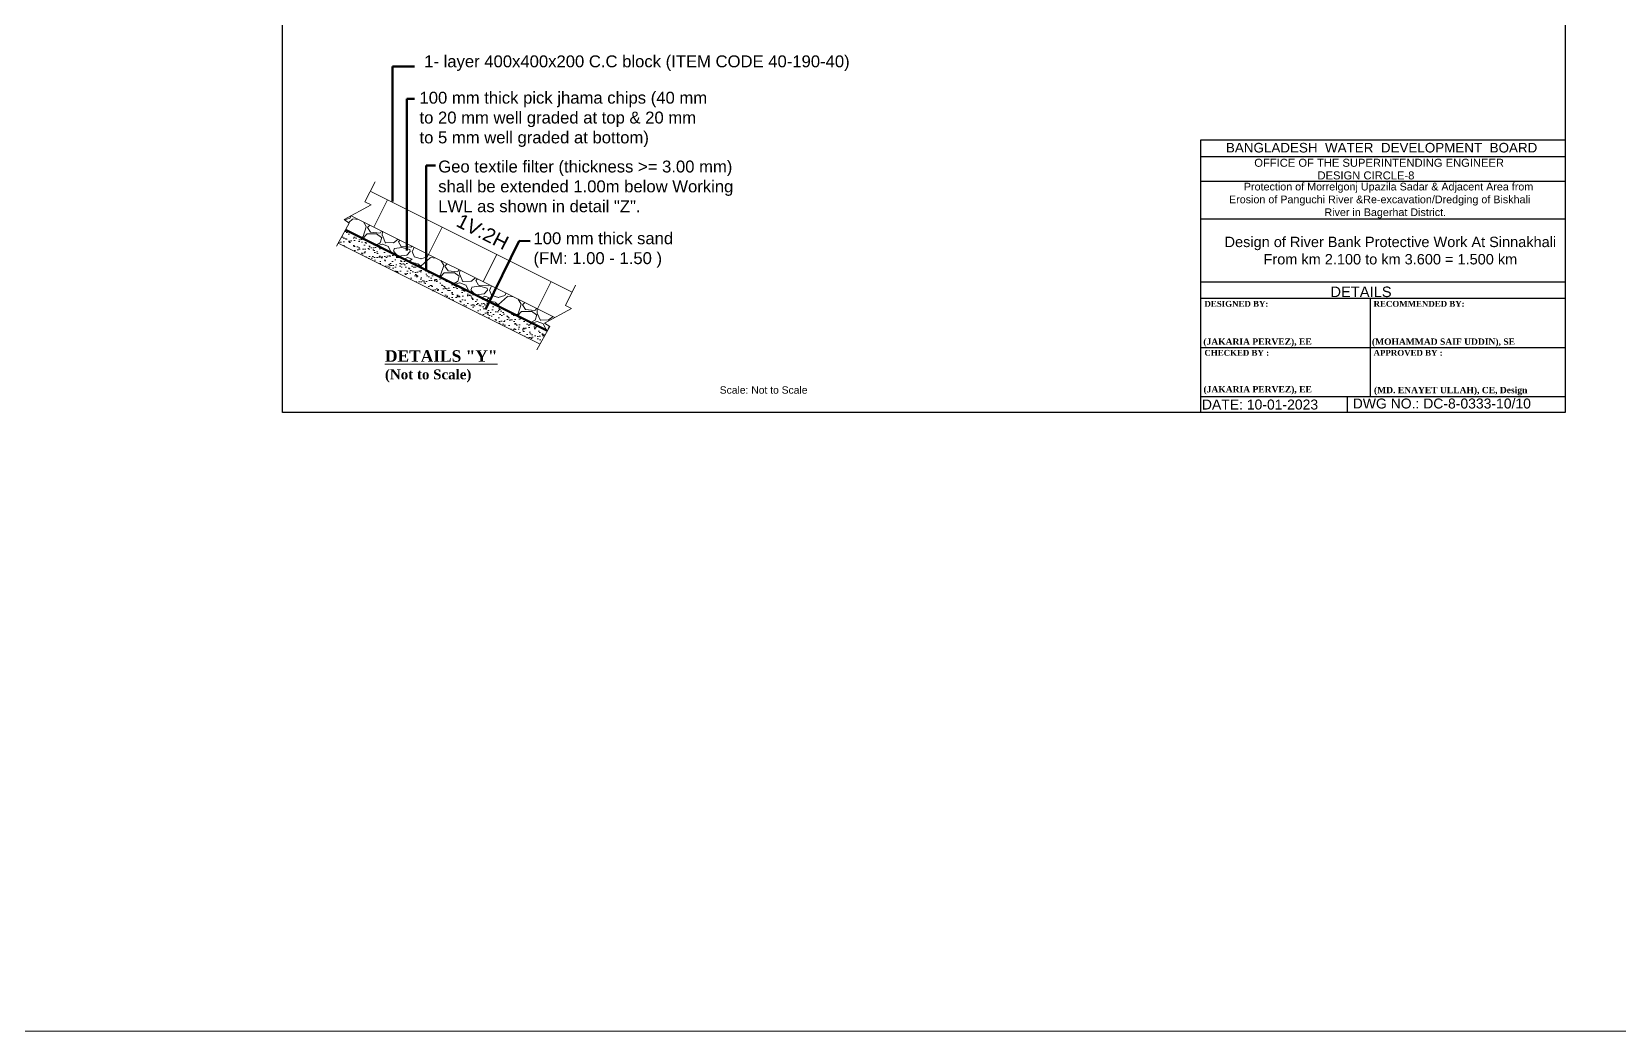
# Model space of a CAD drawing. Header units: inches. Extents: x 91231 to 269365, y -29123 to -11572.
# Drawn here: x 236388 to 250137, y -29123 to -20464 of the extents above; entities that cross this region are included whole.
import ezdxf
from ezdxf.enums import TextEntityAlignment as Align

# ---------------------------------------------------------------- set-up
doc = ezdxf.new("R2010")
doc.units = ezdxf.units.IN
doc.header["$LTSCALE"] = 7
doc.header["$MEASUREMENT"] = 0
for name, color, linetype, lineweight in [('Cross Section Labels', 7, 'Continuous', 9), ('Layer1', 7, 'Continuous', 13), ('Long Section Labels', 7, 'Continuous', 9)]:
    doc.layers.add(name, color=color, linetype=linetype, lineweight=lineweight)
doc.layers.add('LINE', color=7, linetype='Continuous')
doc.styles.add('Kazi_T_H', font='timesbd.ttf')
doc.styles.get("Standard").update_dxf_attribs({"font": 'arial.ttf'})
doc.dimstyles.get("Standard").update_dxf_attribs({"dimtxt": 0.18, "dimasz": 0.18, "dimexe": 0.18, "dimexo": 0.0625, "dimgap": 0.09, "dimtad": 0, "dimtih": 1, "dimtoh": 1, "dimdec": 4, "dimzin": 0, "dimdsep": 46, "dimtxsty": 'Standard', "dimcen": 0.09, "dimadec": 0, "dimazin": 0, "dimtfac": 1, "dimtdec": 4, "dimtofl": 0, "dimtmove": 0, "dimatfit": 3, "dimfxl": 1, "dimtolj": 1, "dimtzin": 0, "dimarcsym": 0})

msp = doc.modelspace()

# ---------------------------------------------------------------- hatches: boundary and pattern name
at = {"linetype": 'ByBlock', "lineweight": 13, "ltscale": 0.5}
h = msp.add_hatch(dxfattribs=at)
h.set_pattern_fill('GRAVEL', color=256, scale=13.2, style=0)
h.set_pattern_definition([(228.0128, (255420.6527554499, -15663.61753188385), (-2682.242279098274, -3017.523707815661), [45.10717200000001, -4465.626]), (184.9697, (255390.4775554495, -15697.14553188425), (4023.366508415645, 335.2776339511445), [77.40545999999999, -7663.128000000001]), (132.5104, (255313.3631554501, -15703.85113188424), (3352.797560419784, -3688.083602604775), [54.579624, -5403.3804]), (267.2737, (255182.6039554508, -15787.67113188453), (335.2785441493187, 6705.59784224437), [70.48866, -6978.3648]), (292.8337, (255179.2511554466, -15858.07993188439), (-1676.404759326251, 4023.362287566747), [69.11968800000004, -6842.853600000003]), (357.2737, (255206.0735554503, -15921.78313188427), (-6705.59784224437, 335.2785441493191), [70.48866, -6978.3648]), (37.6942, (255276.4823554488, -15925.13593188426), (-4358.642753683673, -3352.797011122007), [93.21760800000001, -9228.529200000004]), (72.2553, (255350.2439554514, -15868.13833188437), (2346.96469464167, 7376.162139196806), [88.00704000000006, -8712.699600000004]), (121.4296, (255377.0663554476, -15784.31833188454), (-2682.240691054912, 4358.634873116395), [70.72731600000004, -7002.006000000006]), (175.2364, (255340.1855554463, -15723.9679318842), (3688.077103003189, -335.2768534791926), [80.74611599999915, -3956.554799999955]), (222.3974, (255259.7183554502, -15717.26233188421), (-4023.360121075642, -3688.07520188408), [104.422296, -10337.8176]), (138.8141, (255514.5311554478, -15791.02393188406), (-2346.958504997665, 2011.676905540369), [35.64066, -3528.4392]), (171.4692, (255487.7087554442, -15767.55433188411), (4358.633346618066, -670.5616896060322), [67.80602399999914, -6712.807199999913]), (225, (255420.6527554499, -15757.49593188413), (-7.034373084024995e-14, -335.2797714684261), [47.41558800000001, -426.74148]), (203.1986, (255397.1831554504, -15717.26233188421), (1676.40565297799, 670.562940208427), [25.53421200000001, -2527.8792]), (291.8014, (255373.7135554509, -15727.32073188419), (-335.2802352100752, 1005.840647952606), [36.11071200000001, -1769.433600000001]), (30.9638, (255387.1247554453, -15760.84873188412), (1005.838938034686, 670.560522543193), [58.65023999999931, -1896.351599999978]), (161.5651, (255437.4167554484, -15730.67353188418), (670.5603059998897, -335.2795013653902), [42.40988400000001, -1017.8388]), (16.38950000000001, (255179.2511554466, -15727.32073188419), (3352.801849843955, 1005.83790779575), [59.411616, -5881.7616]), (70.3462, (255236.2487554507, -15710.55673188422), (-1341.116262905299, -3688.074784487941), [49.84306800000002, -4934.450400000002]), (293.1986, (255437.4167554484, -15663.61753188385), (-670.562940208427, 1676.40565297799), [51.06816000000001, -2502.350400000001]), (343.6105, (255457.5335554512, -15710.55673188422), (-3352.801849843955, 1005.837907795751), [59.41161599999932, -5881.761599999941]), (339.444, (255179.2511554466, -15935.19433188424), (-1676.40208088178, 670.5591863586183), [57.29262, -2807.3364]), (294.7751, (255232.8959554465, -15955.3111318842), (-1676.396093278743, 3688.078287452681), [48.00470399999953, -4752.475199999945]), (66.80140000000002, (255440.7695554452, -15998.89753188411), (670.5629402084276, 1676.40565297799), [51.06816000000001, -2502.3504]), (17.35400000000001, (255460.8863554479, -15951.95833188421), (-4358.640235205516, -1341.117977179944), [56.20335599999999, -5564.116799999999]), (69.444, (255276.4823554488, -15998.89753188411), (-670.5591863586192, -1676.40208088178), [28.64637600000001, -2835.993600000001]), (101.3098999999998, (255420.6527554499, -15998.89753188411), (-335.27834510113, 1341.115704839146), [17.09597999999994, -1692.503999999994]), (165.9638, (255417.2999554457, -15982.13353188414), (1005.840706820027, -335.2794197443207), [69.119688, -1313.2746]), (186.0090000000001, (255350.2439554514, -15965.36953188418), (3352.79505586449, 335.2792170483174), [64.05524400000002, -6341.464800000002]), (303.6901, (255387.1247554453, -15791.02393188406), (-335.2801150125548, 670.5593530986029), [48.35476800000001, -1160.51496]), (353.1572, (255413.947155449, -15831.25753188445), (5699.762357076932, -670.563003218439), [84.42152399999998, -8357.712]), (60.94540000000001, (255497.7671554493, -15841.31593188443), (-1341.11688028944, -2346.954404630105), [34.51905600000001, -3417.400800000001]), (90, (255514.5311554478, -15811.14073188449), (-335.28, 335.28), [20.1168, -315.1632]), (120.2564, (255343.5383554505, -15955.3111318842), (1341.117157622367, -2346.958816287039), [46.578444, -4611.274800000001]), (48.01279999999999, (255320.068755451, -15915.07753188428), (2682.242279098274, 3017.523707815662), [90.214476, -4420.521600000002]), (0, (255380.4191554444, -15848.02153188441), (335.28, 335.28), [87.17280000000002, -248.1072000000001]), (325.3048, (255467.5919554489, -15848.02153188441), (-3352.794190805888, 2346.960223143989), [53.01252000000001, -5248.227600000001]), (254.0546, (255511.1783554511, -15878.19673188435), (-335.2808553205947, -1341.123194822879), [48.81742800000001, -2392.064400000001]), (207.646, (255497.7671554493, -15925.13593188426), (-6370.317762471, -3352.802108663488), [79.48313999999999, -7868.85]), (175.4261, (255427.3583554508, -15962.01673188418), (-4358.641003826672, 335.2783778809689), [84.08782799999905, -8324.6855999999]), (175.4261, (255427.3583554508, -15962.01673188418), (-4358.641003826672, 335.2783778809689), [84.08782799999905, -8324.6855999999])])
h.paths.add_polyline_path([(239155.1442388849, -22058.0425258771), (239093.1081328721, -22091.83745010229), (239138.1609010802, -22120.96276840134), (239105.1493876906, -22180.62558679454), (240853.9223604159, -23055.01207315907), (240874.6112494649, -23017.62034817817), (240829.5584812494, -22988.49502987912), (240918.8088243412, -22939.87481860103)])
at = {"linetype": 'ByBlock', "lineweight": 18, "ltscale": 0.5}
h = msp.add_hatch(dxfattribs=at)
h.set_pattern_fill('AR-SAND', color=256, scale=1.32, style=0)
h.set_pattern_definition([(37.49999999999999, (255179.2511554466, -15998.89753188411), (-2.11204131069894, 64.6025473274732), [0, -50.96256000000001, 0, -56.99760000000001, 0, -54.48300000000002]), (7.500000000000004, (255179.2511554466, -15998.89753188411), (59.33707337421635, 94.62091327502277), [0, -27.49295999999999, 0, -45.93335999999999, 0, -17.6022]), (327.5, (255138.0117154525, -15998.89753188411), (104.4109928718725, 0.1897083775680312), [0, -16.764, 0, -60.35040000000001, 0, -78.79080000000002]), (317.5, (255138.0117154525, -15998.89753188411), (100.7894517263432, 29.42667066995254), [0, -8.382000000000001, 0, -39.56304, 0, -45.26280000000001])])
h.paths.add_polyline_path([(240789.9608749853, -23170.61181695186), (240853.9223604159, -23055.01207315907), (239105.1493876906, -22180.62558679454), (239041.1879022451, -22296.22533058687)])

# ---------------------------------------------------------------- linework, layer by layer
at = {"linetype": 'ByBlock', "lineweight": 13, "ltscale": 0.5}
for p, q in [((241067.7601628558, -22719.18951482963), (239319.9252290608, -21845.27204793118)), ((240918.8088243412, -22939.87481860103), (239155.1442388849, -22058.04252587756)), ((240789.9608749853, -23170.61181695186), (239041.1879022451, -22296.22533058687))]:
    msp.add_line(p, q, dxfattribs=at)
at = {"linetype": 'ByBlock', "lineweight": 18, "ltscale": 0.5}
for p, q in [((239351.9143046619, -22156.42755877026), (239469.9786938758, -21920.29878034661)), ((239824.1718615101, -22392.55633719484), (239942.2362507241, -22156.42755877026)), ((240296.4294183584, -22628.68511561895), (240414.4938075723, -22392.5563371953)), ((240768.6869752066, -22864.81389404307), (240886.7513644205, -22628.68511561942))]:
    msp.add_line(p, q, dxfattribs=at)
at = {"linetype": 'ByBlock', "lineweight": 60, "ltscale": 0.5}
msp.add_line((240853.9223604159, -23055.01207315907), (239105.1493876906, -22180.62558679454), dxfattribs=at)
at = {"linetype": 'ByBlock', "lineweight": 18, "ltscale": 0.5}
for points in [[(239026.8337455498, -22322.16808074512), (239138.1609010802, -22120.96276840134), (239093.1081328721, -22091.83745010229), (239326.3732534753, -21964.76343496735), (239273.3575811641, -21938.28848471897), (239360.8343998747, -21763.55812262357)], [(240763.2840939419, -23218.82566052242), (240874.6112494649, -23017.62034817817), (240829.5584812494, -22988.49502987912), (241062.8236018674, -22861.42101474325), (241009.8079295562, -22834.94606449487), (241097.2847482444, -22660.21570239947)]]:
    msp.add_lwpolyline(points, dxfattribs=at)
at = {"layer": 'Cross Section Labels'}
for p in [(249670.2070655705, -21403.75204542553), (246511.6444593773, -23762.55912796161)]:
    msp.add_line(p, (249670.2070655705, -23762.55912796161), dxfattribs=at)
at = {"layer": 'Layer1', "color": 7, "lineweight": 30}
msp.add_lwpolyline([(247305.9929089429, -23762.55912796161), (238560.2990403579, -23762.55912796161), (238560.2990403579, -16026.38455963726), (249670.2070655705, -16026.38455963726), (249670.2070655705, -22114.87807495039), (249670.2070655705, -23510.33612326006), (249670.2070655705, -23762.55912796161)], close=True, dxfattribs=at)
at = {"layer": 'LINE', "color": 0, "linetype": 'ByBlock', "lineweight": -3, "ltscale": 0.5}
for p, q in [((249670.2070655705, -21403.75204542553), (246511.6444593773, -21403.75204542553)), ((246511.6444593773, -21403.75204542553), (246511.6444593773, -23762.55912796161)), ((249670.2070655705, -21548.32983275484), (246511.6444593773, -21548.32983275484)), ((249670.2070655705, -21760.13044511598), (246511.6444593773, -21760.13044511566)), ((249670.2070655705, -22086.54680804223), (246511.6444593773, -22086.54680804223)), ((249670.2070655705, -22632.17118671039), (246511.6444593773, -22632.17118671039)), ((249670.2070655705, -22775.34475683235), (246511.6444593773, -22775.34475683235)), ((247984.0762567737, -23624.24935157497), (247984.0762567737, -22775.34475683235)), ((246511.6444593773, -23199.79705420349), (249670.2070655705, -23199.79705420349)), ((246511.6444593773, -23624.24935157497), (249670.2070655705, -23624.24935157497)), ((247784.6536896618, -23762.55912796161), (247784.6536896618, -23624.24935157497))]:
    msp.add_line(p, q, dxfattribs=at)
at = {"layer": 'Long Section Labels'}
msp.add_lwpolyline([(91231.23992717976, -11571.79147722182), (269365.1039547153, -11625.10647415993), (269365.1039547153, -29123.34063999151), (91231.23992717976, -29123.34063999151)], close=True, dxfattribs=at)

# ---------------------------------------------------------------- texts
at = {"layer": 'Cross Section Labels', "insert": (248154.9563933813, -22360.31440113907), "char_height": 90, "width": 3130.014932465972, "attachment_point": 5}
msp.add_mtext('Design of River Bank Protective Work At Sinnakhali From km 2.100 to km 3.600 = 1.500 km', dxfattribs=at)
at = {"layer": 'LINE', "color": 0, "linetype": 'ByBlock', "lineweight": -3, "ltscale": 0.5}
for s, height, p in [('BANGLADESH  WATER  DEVELOPMENT  BOARD', 83.12493139970913, (248079.2286768989, -21510.01762805987)), ('OFFICE OF THE SUPERINTENDING ENGINEER', 69.33155327722233, (248057.8278566736, -21633.7579763914)), ('DESIGN CIRCLE-8', 69.33155327722233, (247943.4610393459, -21743.27258625596))]:
    msp.add_text(s, height=height, dxfattribs=at).set_placement(p, align=Align.CENTER)
at = {"layer": 'LINE', "color": 7, "lineweight": 13, "ltscale": 0.5}
msp.add_text('1V:2H', height=122.5125, rotation=332.9935993284867, dxfattribs=at).set_placement((240053.5259855943, -22143.02728288466))
at = {"layer": 'LINE', "lineweight": 50, "ltscale": 0.5}
msp.add_text('DETAILS', height=91.1214700214922, dxfattribs=at).set_placement((247900.7765604269, -22762.71424509969), align=Align.CENTER)
at = {"layer": 'LINE', "color": 0, "linetype": 'ByBlock', "lineweight": -3, "ltscale": 0.5, "style": 'Kazi_T_H'}
for s, p in [('DESIGNED BY:', (246544.4736555977, -22846.65274279089)), ('RECOMMENDED BY:', (248009.5433946178, -22846.65274279089)), ('CHECKED BY :', (246544.4736555977, -23271.1050401617)), ('APPROVED BY :', (248009.5433946178, -23271.1050401617))]:
    msp.add_text(s, height=50.93427568454688, dxfattribs=at).set_placement(p)
at = {"layer": 'LINE', "lineweight": 50, "ltscale": 0.5, "style": 'Kazi_T_H'}
for s, p in [('(JAKARIA PERVEZ), EE', (246535.0856474035, -23175.73328018741)), ('(MOHAMMAD SAIF UDDIN), SE ', (247995.361050669, -23176.03433884299)), ('(JAKARIA PERVEZ), EE', (246536.3696157706, -23588.81803875974)), ('(MD. ENAYET ULLAH), CE, Design ', (248013.1800659596, -23595.63277719056))]:
    msp.add_text(s, height=54.70250520042477, dxfattribs=at).set_placement(p)
at = {"layer": 'LINE', "color": 0, "linetype": 'ByBlock', "lineweight": -3, "ltscale": 0.5}
for s, p in [('DATE: 10-01-2023', (246522.6340019723, -23736.87911212957)), ('DWG NO.: DC-8-0333-10/10', (247829.2279830061, -23727.98168386535))]:
    msp.add_text(s, height=86.44361024186914, dxfattribs=at).set_placement(p)
at = {"layer": 'LINE', "color": 7, "lineweight": 13, "ltscale": 0.5, "attachment_point": 1}
for s, insert, char_height, width in [('1- layer 400x400x200 C.C block (ITEM CODE 40-190-40)', (239786.7410476393, -20668.77199796223), 103.1933432683296, 3965.808447653468), ('100 mm thick pick jhama chips (40 mm\\Pto 20 mm well graded at top & 20 mm \\Pto 5 mm well graded at bottom) ', (239746.1672148214, -20983.74650438115), 103.1933432683296, 3965.808447653468), ('Geo textile filter (thickness >= 3.00 mm)\\Pshall be extended 1.00m below Working\\PLWL as shown in detail "Z".', (239908.3556212516, -21579.99238532208), 103.1933432683296, 3965.808447653468), ('100 mm thick sand \\P(FM: 1.00 - 1.50 )', (240733.3515697526, -22201.63824378033), 103.1933432683296, 3965.808447653468), ('{\\fTimes New Roman|b1|i0|c0|p18;\\H1.432x;\\LDETAILS "Y"\\P\\H0.8606x;\\l(Not to Scale)}', (239446.9242145227, -23223.30450733737), 69.62532631807711, 1094.491599430528)]:
    msp.add_mtext(s, dxfattribs=dict(at, insert=insert, char_height=char_height, width=width))
at = {"layer": 'LINE', "color": 0, "linetype": 'ByBlock', "lineweight": -3, "ltscale": 0.5, "insert": (246421.4957494639, -21772.28437092237), "char_height": 66.55829114613343, "width": 3423.336657862284, "attachment_point": 1}
msp.add_mtext('                  {\\C7;Protection of Morrelgonj Upazila Sadar & Adjacent Area from \\P             Erosion of Panguchi River &Re-excavation/Dredging of Biskhali\\P                                             River in Bagerhat District.}', dxfattribs=at)
at = {"layer": 'LINE', "color": 7, "linetype": 'ByBlock', "lineweight": 30, "ltscale": 0.5, "insert": (242346.6698135616, -23535.62461261437), "char_height": 63.96153786336425, "width": 1343.449085721054, "attachment_point": 1}
msp.add_mtext('Scale: Not to Scale', dxfattribs=at)

# ---------------------------------------------------------------- leaders
at = {"layer": 'LINE', "color": 7, "lineweight": 13, "ltscale": 0.5}
for points in [[(239513.2591726513, -21934.46070545804), (239513.2591726513, -20763.85161985861), (239704.1112271653, -20763.85161985861)], [(239635.43372463, -22358.83043121579), (239635.43372463, -21044.27130994652), (239702.4031647177, -21044.27130994652)], [(239804.9404462384, -22529.5522014134), (239804.9404462384, -21621.95838927882), (239884.6787050919, -21621.95838927882)], [(240316.7534731062, -22870.10223019434), (240608.5237624751, -22274.46162702361), (240704.9276430787, -22277.48791430271)]]:
    msp.add_leader(points, dimstyle='Standard', override={"dimtxt": 0.9, "dimasz": 0.7, "dimclrd": 7, "dimclre": 7, "dimclrt": 7, "dimlwd": 65535, "dimlwe": 65535}, dxfattribs=at)

doc.saveas('drawing.dxf')
